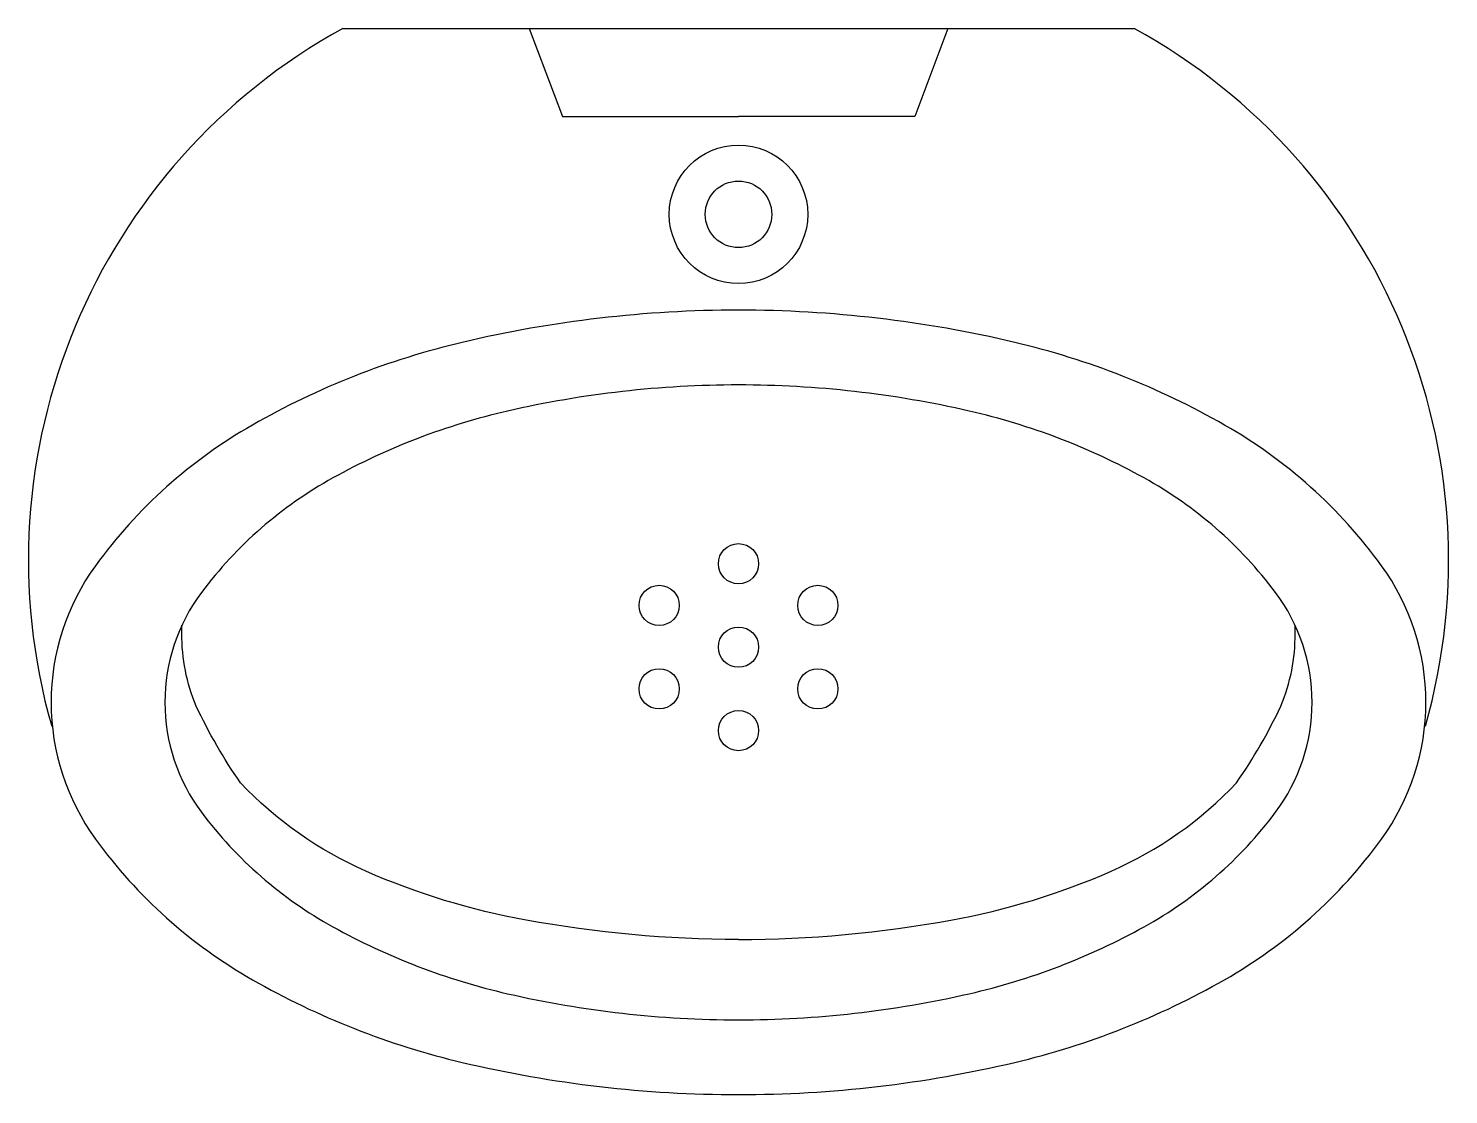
# Model space of a CAD drawing. Extents: x -824.926 to -824.566, y 501.435 to 501.705.
import ezdxf

# ---------------------------------------------------------------- set-up
doc = ezdxf.new("R2010")
doc.units = 0
doc.header["$LTSCALE"] = 50
doc.header["$MEASUREMENT"] = 0
doc.layers.add('A-PECAS', color=2, linetype='CONTINUOUS')

msp = doc.modelspace()

# ---------------------------------------------------------------- linework, layer by layer
at = {"layer": 'A-PECAS'}
msp.add_line((-824.84662, 501.70506), (-824.64614, 501.70506), dxfattribs=at)
at = {"layer": 'A-PECAS', "color": 1}
for p, q in [((-824.79941, 501.70506), (-824.79102, 501.68274)), ((-824.69335, 501.70506), (-824.70174, 501.68274)), ((-824.79102, 501.68274), (-824.74638, 501.68274)), ((-824.70174, 501.68274), (-824.74638, 501.68274))]:
    msp.add_line(p, q, dxfattribs=at)
for points in [[(-824.74638, 501.63363, 0.058109), (-824.81637, 501.62547, 0.07175), (-824.86955, 501.60451, 0.106494), (-824.90932, 501.56886, 0.158235), (-824.92057, 501.5342, 0.158235)], [(-824.5722, 501.5342, 0.158235), (-824.58345, 501.56886, 0.106494), (-824.62321, 501.60451, 0.07175), (-824.6764, 501.62547, 0.058109), (-824.74638, 501.63363, 0.058109)], [(-824.74638, 501.47406, -0.04416), (-824.80022, 501.47901, -0.058504), (-824.84078, 501.49141, -0.100522), (-824.87256, 501.51381, -0.041446), (-824.88381, 501.53328, -0.101301), (-824.88743, 501.55164, -0.003595), (-824.8874, 501.5538)], [(-824.74638, 501.47406, 0.04416), (-824.69254, 501.47901, 0.058504), (-824.65198, 501.49141, 0.100522), (-824.6202, 501.51381, 0.041446), (-824.60895, 501.53328, 0.101301), (-824.60533, 501.55164, 0.003595), (-824.60536, 501.5538)]]:
    msp.add_lwpolyline(points, format="xyb", dxfattribs=at)
msp.add_lwpolyline([(-824.74638, 501.61467, 0.056411), (-824.80488, 501.60805, 0.070161), (-824.84916, 501.5911, 0.106104), (-824.88246, 501.56207, 0.161988), (-824.89173, 501.5342, 0.161988), (-824.88246, 501.50634, 0.106104), (-824.84916, 501.47731, 0.070161), (-824.80488, 501.46036, 0.056411), (-824.74638, 501.45374, 0.056411), (-824.68789, 501.46036, 0.070161), (-824.64361, 501.47731, 0.106104), (-824.6103, 501.50634, 0.161988), (-824.60103, 501.5342, 0.161988), (-824.6103, 501.56207, 0.106104), (-824.64361, 501.5911, 0.070161), (-824.68789, 501.60805, 0.056411)], format="xyb", close=True, dxfattribs=at)
at = {"layer": 'A-PECAS'}
msp.add_lwpolyline([(-824.92057, 501.5342, 0.158235), (-824.90932, 501.49955, 0.106494), (-824.86955, 501.4639, 0.07175), (-824.81637, 501.44294, 0.058109), (-824.74638, 501.43478, 0.058109), (-824.6764, 501.44294, 0.07175), (-824.62321, 501.4639, 0.106494), (-824.58345, 501.49955, 0.158235), (-824.5722, 501.5342, 0.158235)], format="xyb", dxfattribs=at)
at = {"layer": 'A-PECAS', "color": 1}
for centre, radius in [((-824.74638, 501.65792), 0.01755), ((-824.74638, 501.65792), 0.00844), ((-824.74638, 501.56935), 0.0051), ((-824.76649, 501.55878), 0.0051), ((-824.72627, 501.55878), 0.0051), ((-824.74638, 501.54821), 0.0051), ((-824.76649, 501.53763), 0.0051), ((-824.72627, 501.53763), 0.0051), ((-824.74638, 501.52706), 0.0051)]:
    msp.add_circle(centre, radius, dxfattribs=at)
at = {"layer": 'A-PECAS'}
for centre, start, end in [((-824.77254, 501.5703), 118.7979, 195.9069), ((-824.72022, 501.5703), 344.0931, 61.2021)]:
    msp.add_arc(centre, 0.15377, start, end, dxfattribs=at)

doc.saveas('drawing.dxf')
